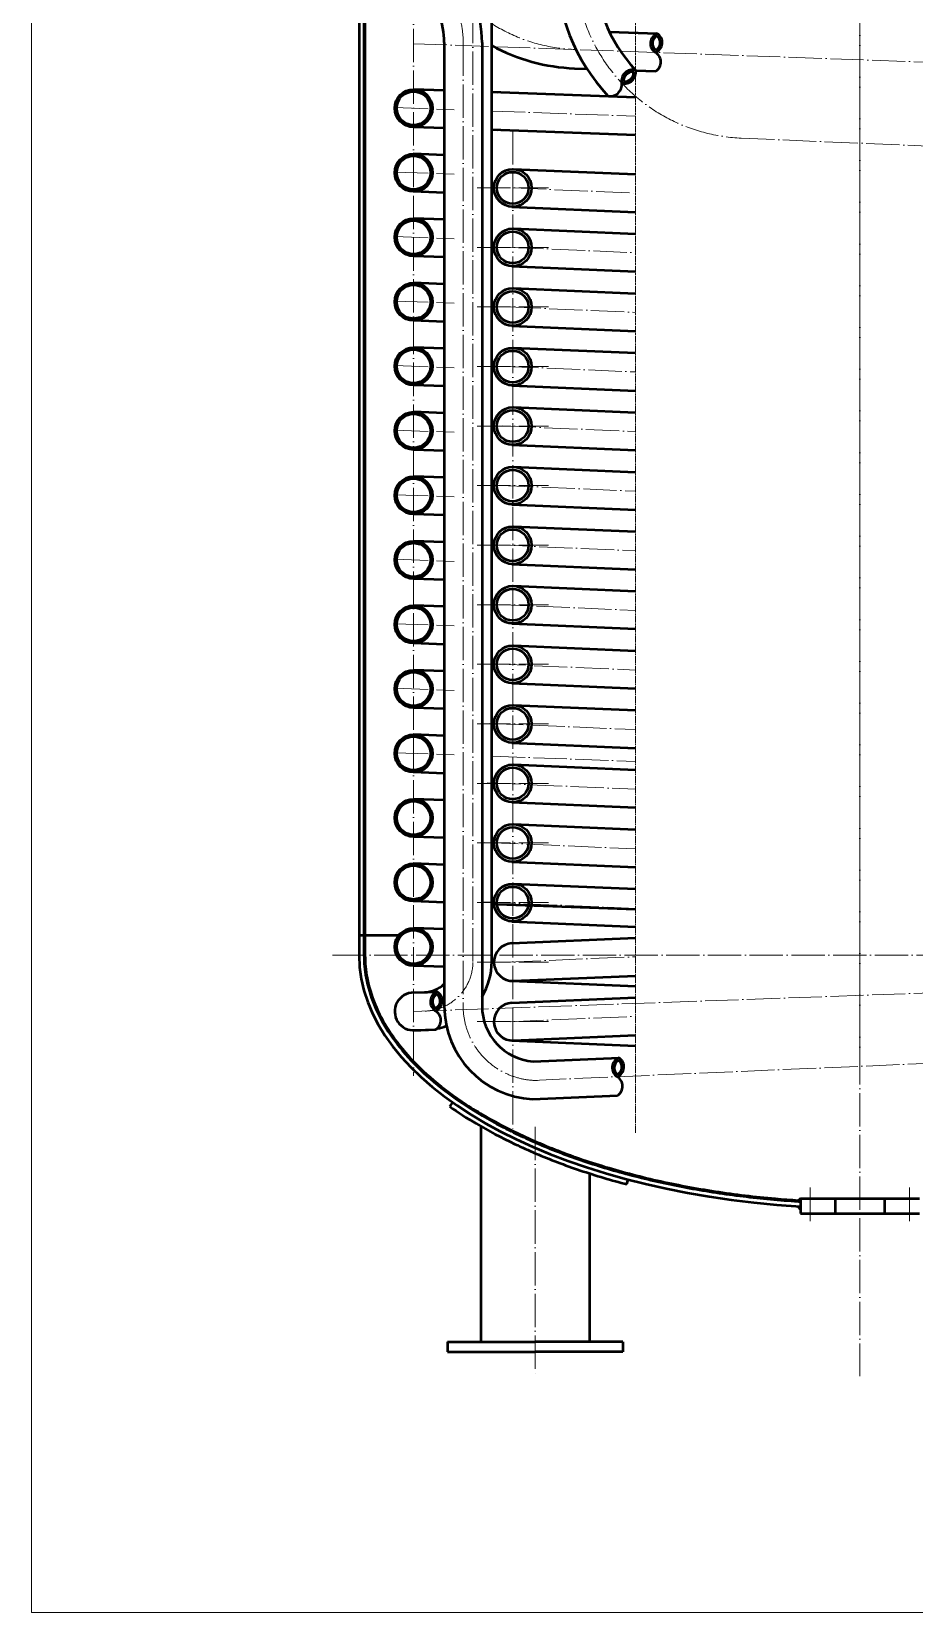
# Model space of a CAD drawing. Header units: millimetres. Extents: x 17368 to 100025, y -24769 to 12950.
# Drawn here: x 47676 to 49456, y -24769 to -21583 of the extents above; entities that cross this region are included whole.
import ezdxf

# ---------------------------------------------------------------- set-up
doc = ezdxf.new("R2010")
doc.units = ezdxf.units.MM
doc.header["$LTSCALE"] = 2.8
for name, pattern in [('ACAD_ISO04W100', [30, 24, -3, 0, -3]), ('AM_ISO08W050', [18, 12, -1.5, 3, -1.5]), ('AM_ISO08W050x2', [9, 6, -0.75, 1.5, -0.75])]:
    doc.linetypes.add(name, pattern=pattern)
doc.layers.get('0').update_dxf_attribs({"lineweight": 50})
for name, color, linetype, lineweight in [('AM_7N', 4, 'AM_ISO08W050', 15), ('red', 1, 'ACAD_ISO04W100', 15), ('细实线', 5, 'Continuous', 15)]:
    doc.layers.add(name, color=color, linetype=linetype, lineweight=lineweight)

msp = doc.modelspace()

# ---------------------------------------------------------------- linework, layer by layer
for p, q in [((48336.03072, -20994.25536), (48336.03072, -23404.25536)), ((48346.03072, -20999.25536), (48346.03072, -23404.25536)), ((48348.03072, -20999.25536), (48348.03072, -23404.25536)), ((48603.75214, -23457.07697), (48603.75214, -21506.05275)), ((48840.80124, -21583.97572), (48937.52715, -21587.47787)), ((48508.03072, -21605.61942), (48508.03072, -23546.90252)), ((48584.03072, -21605.57682), (48584.03072, -23546.90252)), ((48770.8508, -21657.52396), (48795.55888, -21658.41619)), ((48894.37482, -21661.98455), (48934.25936, -21663.42482)), ((48508.03072, -21702.0932), (48446.03072, -21699.85431)), ((48615.2104, -21705.96357), (48603.75214, -21705.5498)), ((48893.47922, -21716.01217), (48603.75214, -21705.5498)), ((48508.03072, -21778.0932), (48446.03072, -21775.85431)), ((48615.2104, -21781.96357), (48603.75214, -21781.5498)), ((48893.47922, -21792.01217), (48603.75214, -21781.5498)), ((48508.03072, -21832.10003), (48446.03072, -21829.85431)), ((48647.6578, -21860.36078), (48893.47922, -21870.89598)), ((48508.03072, -21908.0932), (48446.03072, -21905.85431)), ((48644.40364, -21936.29108), (48893.47922, -21946.96575)), ((48508.03072, -21962.10006), (48446.03072, -21959.85431)), ((48647.6578, -21980.36078), (48893.47922, -21990.89598)), ((48508.03072, -22038.0932), (48446.03072, -22035.85431)), ((48644.40364, -22056.29108), (48893.47922, -22066.96575)), ((48508.03072, -22092.10006), (48446.03072, -22089.85431)), ((48647.6578, -22100.36078), (48893.47922, -22110.89598)), ((48508.03072, -22168.0932), (48446.03072, -22165.85431)), ((48644.40364, -22176.29108), (48893.47922, -22186.96575)), ((48508.03072, -22222.0932), (48446.03072, -22219.85431)), ((48647.6578, -22220.36078), (48893.47922, -22230.89598)), ((48508.03072, -22298.0932), (48446.03072, -22295.85431)), ((48508.03072, -22298.0932), (48487.06929, -22297.33626)), ((48644.40364, -22296.29108), (48893.47922, -22306.96575)), ((48508.03072, -22352.0932), (48446.03072, -22349.85431)), ((48647.6578, -22340.36078), (48893.47922, -22350.89598)), ((48644.40364, -22416.29108), (48893.47922, -22426.96575)), ((48508.03072, -22428.0932), (48446.03072, -22425.85431)), ((48508.03072, -22482.0932), (48446.03072, -22479.85431)), ((48647.6578, -22460.36078), (48893.47922, -22470.89598)), ((48644.40364, -22536.29108), (48893.47922, -22546.96575)), ((48508.03072, -22558.0932), (48446.03072, -22555.85431)), ((48647.6578, -22580.36078), (48893.47922, -22590.89598)), ((48508.03072, -22612.0932), (48446.03072, -22609.85431)), ((48644.40364, -22656.29108), (48893.47922, -22666.96575)), ((48508.03072, -22688.0932), (48446.03072, -22685.85431)), ((48647.6578, -22700.36078), (48893.47922, -22710.89598)), ((48508.03072, -22742.0932), (48446.03072, -22739.85431)), ((48644.40364, -22776.29108), (48893.47922, -22786.96575)), ((48508.03072, -22818.0932), (48446.03072, -22815.85431)), ((48647.6578, -22820.36078), (48893.47922, -22830.89598)), ((48508.03072, -22872.0932), (48446.03072, -22869.85431)), ((48644.40364, -22896.29108), (48893.47922, -22906.96575)), ((48508.03072, -22948.0932), (48446.03072, -22945.85431)), ((48647.6578, -22940.36078), (48893.47922, -22950.89598)), ((48508.03072, -23002.0932), (48446.03072, -22999.85431)), ((48644.40364, -23016.29108), (48893.47922, -23026.96575)), ((48647.6578, -23060.36078), (48893.47922, -23070.89598)), ((48508.03072, -23078.0932), (48446.03072, -23075.85431)), ((48508.03072, -23132.0932), (48446.03072, -23129.85431)), ((48644.40364, -23136.29108), (48893.47922, -23146.96575)), ((48647.6578, -23180.36078), (48893.47922, -23190.89598)), ((48508.03072, -23208.0932), (48446.03072, -23205.85431)), ((48615.2104, -23211.96357), (48603.75214, -23211.5498)), ((48508.03072, -23262.0932), (48446.03072, -23259.85431)), ((48644.40364, -23256.29108), (48893.47922, -23266.96575)), ((48647.6578, -23300.36078), (48893.47922, -23310.89598)), ((48508.03072, -23338.0932), (48446.03072, -23335.85431)), ((48615.2104, -23341.96357), (48603.75214, -23341.5498)), ((48893.47922, -23352.01217), (48615.2104, -23341.96357)), ((48644.40364, -23376.29108), (48893.47922, -23386.96575)), ((48336.03072, -23404.25536), (48416.24667, -23404.25536)), ((48336.03072, -23404.25536), (48336.03072, -23444.25536)), ((48346.03072, -23404.25536), (48346.03072, -23444.25536)), ((48348.03072, -23404.25536), (48348.03072, -23444.25536)), ((48508.03072, -23392.0932), (48446.03072, -23389.85431)), ((48644.40364, -23420.36078), (48893.47922, -23409.68611)), ((48508.03072, -23468.0932), (48446.03072, -23465.85431)), ((48508.03072, -23468.0932), (48487.06929, -23467.33626)), ((48644.40364, -23496.29108), (48893.47922, -23506.96575)), ((48647.6578, -23496.29108), (48893.47922, -23485.75588)), ((48446.03072, -23519.85431), (48493.78395, -23518.12989)), ((48446.03072, -23519.85431), (48493.78395, -23518.12989)), ((48644.40364, -23540.36078), (48893.47922, -23529.68611)), ((48446.03072, -23595.85431), (48490.64553, -23594.24322)), ((48448.77159, -23595.75533), (48490.64456, -23594.24383)), ((48644.40364, -23616.29108), (48893.47922, -23626.96575)), ((48647.6578, -23616.29108), (48893.47922, -23605.75588)), ((48686.97878, -23658.53613), (48860.35325, -23651.1058)), ((48686.13661, -23734.64199), (48857.16673, -23727.31213)), ((48519.10993, -23749.36248), (48524.87254, -23741.18997)), ((48581.53072, -23789.10027), (48581.53072, -24223.34551)), ((48800.53072, -23883.97996), (48800.53072, -24223.34551)), ((48876.26345, -23906.07608), (48878.81118, -23896.40628)), ((49220.49571, -23950.30065), (49226.03072, -23957.00834)), ((49226.03072, -23934.64291), (49220.53026, -23940.28275)), ((49226.03072, -23934.64291), (49226.03072, -23964.64291)), ((49226.03072, -23934.64291), (49466.03485, -23934.64291)), ((49296.03072, -23934.64291), (49296.03072, -23964.64291)), ((49396.03072, -23934.64291), (49396.03072, -23964.64291)), ((49226.03072, -23964.64291), (49466.03485, -23964.64291)), ((48514.25403, -24223.34551), (48691.03072, -24223.34551)), ((48514.25403, -24223.34551), (48514.25403, -24243.34551)), ((48867.80742, -24223.34551), (48691.03072, -24223.34551)), ((48867.80742, -24223.34551), (48867.80742, -24243.34551)), ((48514.25403, -24243.34551), (48691.03072, -24243.34551)), ((48867.80742, -24243.34551), (48691.03072, -24243.34551))]:
    msp.add_line(p, q)
for centre, radius in [((48446.03072, -21737.85431), 38), ((48446.03072, -21737.85431), 34), ((48446.03072, -21867.85431), 38), ((48446.03072, -21867.85431), 34), ((48646.03072, -21898.32593), 38), ((48646.03072, -21898.32593), 32), ((48446.03072, -21997.85431), 38), ((48446.03072, -21997.85431), 34), ((48646.03072, -22018.32593), 38), ((48646.03072, -22018.32593), 32), ((48446.03072, -22127.85431), 38), ((48446.03072, -22127.85431), 34), ((48646.03072, -22138.32593), 38), ((48646.03072, -22138.32593), 32), ((48446.03072, -22257.85431), 38), ((48446.03072, -22257.85431), 34), ((48646.03072, -22258.32593), 38), ((48646.03072, -22258.32593), 32), ((48446.03072, -22387.85431), 38), ((48446.03072, -22387.85431), 34), ((48646.03072, -22378.32593), 38), ((48646.03072, -22378.32593), 32), ((48446.03072, -22517.85431), 38), ((48446.03072, -22517.85431), 34), ((48646.03072, -22498.32593), 38), ((48646.03072, -22498.32593), 32), ((48646.03072, -22618.32593), 38), ((48446.03072, -22647.85431), 38), ((48446.03072, -22647.85431), 34), ((48646.03072, -22618.32593), 32), ((48646.03072, -22738.32593), 38), ((48646.03072, -22738.32593), 32), ((48446.03072, -22777.85431), 38), ((48446.03072, -22777.85431), 34), ((48646.03072, -22858.32593), 38), ((48646.03072, -22858.32593), 32), ((48446.03072, -22907.85431), 38), ((48446.03072, -22907.85431), 34), ((48646.03072, -22978.32593), 38), ((48646.03072, -22978.32593), 32), ((48446.03072, -23037.85431), 38), ((48446.03072, -23037.85431), 34), ((48646.03072, -23098.32593), 38), ((48646.03072, -23098.32593), 32), ((48446.03072, -23167.85431), 38), ((48446.03072, -23167.85431), 34), ((48646.03072, -23218.32593), 38), ((48646.03072, -23218.32593), 32), ((48446.03072, -23297.85431), 38), ((48446.03072, -23297.85431), 34), ((48646.03072, -23338.32593), 38), ((48646.03072, -23338.32593), 32), ((48446.03072, -23427.85431), 38), ((48446.03072, -23427.85431), 34)]:
    msp.add_circle(centre, radius)
for centre, radius, start, end in [((48344.80145, -21605.8217), 239.22939, 0.05864926, 41.23488694), ((49121.80273, -21448.39488), 388, 180, 222.94076359), ((49121.80273, -21448.39488), 312, 180, 222.96197847), ((48344.80145, -21605.8217), 163.22939, 0.06394757, 41.23488694), ((48944.94198, -21607.39424), 21.25186, 110.42021649, 237.79706086), ((48944.94198, -21607.39424), 17.25186, 117.20333548, 231.01394187), ((48926.20162, -21605.46047), 21.25186, 290.42021649, 57.79706086), ((48926.20162, -21605.46047), 17.25186, 297.20333548, 51.01394187), ((48784.45406, -21281.77011), 376, 241.27604347, 267.92673002), ((48922.54994, -21644.59325), 22.17517, 301.87323251, 60.06283083), ((48843.09164, -21690.48783), 22.85841, 256.52220802, 8.96852064), ((48888.04628, -21683.07218), 22.70487, 76.15565044, 189.76830649), ((48871.95366, -21665.79198), 22.04667, 253.44176389, 12.48219304), ((48888.04628, -21683.07218), 18.70487, 84.15405835, 181.76989858), ((48871.95366, -21665.79198), 18.04667, 261.70583892, 4.21811801), ((48646.03072, -23458.32593), 38, 92.45403167, 272.45403167), ((48465.75214, -23457.07697), 138, 328.99153097, 360), ((48465.75214, -23457.07697), 62, 272.06811562, 312.99328072), ((48446.03072, -23557.85431), 38, 90, 274.13623125), ((48501.42619, -23538.18176), 21.45883, 110.86300736, 237.45446434), ((48501.20752, -23538.28819), 17.25186, 117.20333548, 231.01394187), ((48482.30003, -23536.22508), 21.43167, 290.71830515, 57.59916655), ((48482.46715, -23536.35441), 17.25186, 297.20333548, 51.01394187), ((48478.81548, -23575.4872), 22.17517, 301.87323251, 60.06283083), ((48696.03072, -23546.90252), 188, 180, 266.98322882), ((48696.03072, -23546.90252), 112, 180, 265.3642462), ((48646.03072, -23578.32593), 38, 92.45403167, 272.45403167), ((48465.75214, -23457.07697), 138, 281.50116851, 289.73487833), ((48868.05385, -23671.19182), 21.51156, 110.97586649, 237.3679351), ((48867.77944, -23671.3252), 17.25186, 117.20333548, 231.01394187), ((48848.82966, -23669.22957), 21.47706, 290.79312815, 57.55067344), ((48849.03907, -23669.39143), 17.25186, 297.20333548, 51.01394187), ((48845.3874, -23708.52421), 22.17517, 301.87323251, 60.06283083)]:
    msp.add_arc(centre, radius, start, end)
msp.add_ellipse((49346.03072, -23444.25536), major_axis=(-1010, 0), ratio=0.504950495, start_param=0, end_param=1.4517031249)
for points, knots in [([(48346.03072, -23444.25536), (48346.03072, -23459.44225), (48347.42842, -23474.62946), (48353.59878, -23508.05557), (48359.01203, -23526.27567), (48373.89995, -23562.40463), (48383.37566, -23580.31301), (48406.32376, -23615.59167), (48419.79633, -23632.96109), (48450.60179, -23666.91736), (48467.9344, -23683.50365), (48506.25512, -23715.655), (48527.24289, -23731.21982), (48572.61127, -23761.10713), (48596.99159, -23775.42954), (48648.83411, -23802.63301), (48676.29609, -23815.51404), (48733.95013, -23839.6593), (48764.142, -23850.92351), (48826.86924, -23871.68415), (48859.40444, -23881.18055), (48926.40251, -23898.27975), (48960.86521, -23905.88252), (49031.27864, -23919.09452), (49067.22918, -23924.70373), (49140.16034, -23933.85531), (49177.14077, -23937.39766), (49218.27459, -23940.14195), (49222.15128, -23940.38897), (49226.03072, -23940.62455)], [0, 0, 0, 0, 0.0929437775, 0.0929437775, 0.2051512311, 0.2051512311, 0.3173586846, 0.3173586846, 0.4295661382, 0.4295661382, 0.5417735918, 0.5417735918, 0.6539810454, 0.6539810454, 0.7661884989, 0.7661884989, 0.8783959525, 0.8783959525, 0.9906034061, 0.9906034061, 1.1028108596, 1.1028108596, 1.2150183132, 1.2150183132, 1.3272257668, 1.3272257668, 1.4394332203, 1.4394332203, 1.4510986181, 1.4510986181, 1.4510986181, 1.4510986181]), ([(48348.03072, -23444.25536), (48348.03072, -23459.71292), (48349.49022, -23475.17092), (48355.77116, -23508.3247), (48361.06671, -23526.00809), (48375.4147, -23560.83539), (48384.41037, -23577.98321), (48406.33672, -23612.17365), (48419.34922, -23629.20599), (48449.64064, -23663.13313), (48467.05524, -23680.00179), (48506.35417, -23713.27087), (48528.37323, -23729.6348), (48576.90962, -23761.47289), (48603.54393, -23776.90472), (48661.02522, -23806.36905), (48691.94924, -23820.36506), (48757.06562, -23846.33131), (48791.25618, -23858.30263), (48862.36529, -23880.02059), (48899.28239, -23889.76809), (48975.26224, -23906.87903), (49014.32412, -23914.24281), (49093.97881, -23926.46731), (49134.57122, -23931.32771), (49191.13942, -23936.24851), (49206.73244, -23937.41446), (49222.37178, -23938.39457)], [0, 0, 0, 0, 0.0953708949, 0.0953708949, 0.2051019215, 0.2051019215, 0.3131724379, 0.3131724379, 0.4235577031, 0.4235577031, 0.5378247607, 0.5378247607, 0.6560410394, 0.6560410394, 0.7778805706, 0.7778805706, 0.902345946, 0.902345946, 1.0268113214, 1.0268113214, 1.1512766968, 1.1512766968, 1.2757420722, 1.2757420722, 1.4002074476, 1.4002074476, 1.4473047839, 1.4473047839, 1.4473047839, 1.4473047839]), ([(48519.10993, -23749.36248), (48535.89215, -23761.19577), (48553.64366, -23772.65706), (48596.73604, -23798.18315), (48622.72547, -23811.95588), (48677.5042, -23837.94759), (48706.29342, -23850.16648), (48766.32652, -23872.9122), (48797.57026, -23883.43895), (48845.09886, -23897.60208), (48860.57579, -23901.94283), (48876.26345, -23906.07608)], [0.62146224446, 0.62146224446, 0.62146224446, 0.62146224446, 0.70591024004, 0.70591024004, 0.81649277235, 0.81649277235, 0.92707530467, 0.92707530467, 1.03765783699, 1.03765783699, 1.08987777027, 1.08987777027, 1.08987777027, 1.08987777027])]:
    msp.add_open_spline(points, degree=3, knots=knots)
at = {"layer": 'AM_7N', "linetype": 'AM_ISO08W050x2', "lineweight": 18, "ltscale": 0.8}
msp.add_line((48893.47922, -23802.51215), (48893.47922, -21450.54185), dxfattribs=at)
at = {"layer": 'red'}
for p, q in [((49346.03072, -20694.51994), (49346.03072, -24292.49934)), ((48446.03072, -21241.29685), (48446.03072, -23687.81469)), ((49346.03072, -21347.15723), (49346.03072, -23687.81469)), ((48565.75214, -23457.07697), (48565.75214, -21507.42538)), ((48446.03072, -21607.76957), (50288.69736, -21674.31031)), ((48546.03072, -21605.59711), (48546.03072, -23546.90252)), ((48408.05547, -21736.48298), (48527.75214, -21740.80536)), ((48603.75214, -21743.5498), (48893.47922, -21754.01217)), ((48646.03072, -21784.0026), (48646.03072, -23798.54121)), ((48646.03072, -21784.0026), (48646.03072, -23798.54121)), ((49106.81649, -21798.07389), (50046.03072, -21838.32593)), ((48408.05547, -21866.48298), (48527.75214, -21870.80536)), ((48574.16601, -21898.32593), (48717.89543, -21898.32593)), ((48646.03072, -21898.32593), (48893.47922, -21908.93087)), ((48408.05547, -21996.48298), (48527.75214, -22000.80536)), ((48574.16601, -22018.32593), (48717.89543, -22018.32593)), ((48640.89258, -22018.21588), (48893.47922, -22029.04102)), ((48408.05547, -22126.48298), (48527.75214, -22130.80536)), ((48574.16601, -22138.32593), (48717.89543, -22138.32593)), ((48635.75444, -22138.10582), (48893.47922, -22149.15117)), ((48408.05547, -22256.48298), (48527.75214, -22260.80536)), ((48574.16601, -22258.32593), (48717.89543, -22258.32593)), ((48630.6163, -22257.99577), (48893.47922, -22269.26133)), ((48408.05547, -22386.48298), (48527.75214, -22390.80536)), ((48574.16601, -22378.32593), (48717.89543, -22378.32593)), ((48625.47816, -22377.88572), (48893.47922, -22389.37148)), ((48408.05547, -22516.48298), (48527.75214, -22520.80536)), ((48574.16601, -22498.32593), (48717.89543, -22498.32593)), ((48620.34002, -22497.77567), (48893.47922, -22509.48163)), ((48574.16601, -22618.32593), (48717.89543, -22618.32593)), ((48615.20188, -22617.66561), (48893.47922, -22629.59179)), ((48408.05547, -22646.48298), (48527.75214, -22650.80536)), ((48574.16601, -22738.32593), (48717.89543, -22738.32593)), ((48610.06374, -22737.55556), (48893.47922, -22749.70194)), ((48408.05547, -22776.48298), (48527.75214, -22780.80536)), ((48574.16601, -22858.32593), (48717.89543, -22858.32593)), ((48604.9256, -22857.44551), (48893.47922, -22869.81209)), ((48408.05547, -22906.48298), (48527.75214, -22910.80536)), ((48574.16601, -22978.32593), (48717.89543, -22978.32593)), ((48599.78746, -22977.33546), (48893.47922, -22989.92225)), ((48408.05547, -23036.48298), (48527.75214, -23040.80536)), ((48603.75214, -23043.5498), (48893.47922, -23054.01217)), ((48574.16601, -23098.32593), (48717.89543, -23098.32593)), ((48594.64931, -23097.2254), (48893.47922, -23110.0324)), ((48574.16601, -23218.32593), (48717.89543, -23218.32593)), ((48589.51117, -23217.11535), (48893.47922, -23230.14255)), ((48574.16601, -23338.32593), (48717.89543, -23338.32593)), ((48584.37303, -23337.0053), (48893.47922, -23350.25271)), ((48282.7543, -23444.25536), (50409.30714, -23444.25536)), ((48574.16601, -23458.32593), (48717.89543, -23458.32593)), ((48635.75444, -23458.54603), (48893.47922, -23447.50069)), ((48446.03072, -23557.85431), (50289.00893, -23491.30232)), ((48640.89258, -23578.43598), (48893.47922, -23567.61084)), ((48574.16601, -23578.32593), (48717.89543, -23578.32593)), ((48686.42598, -23696.5947), (50046.03072, -23638.32593)), ((48691.03072, -23790.28357), (48691.03072, -24292.49934)), ((49246.03072, -23912.80511), (49246.03072, -23984.46632)), ((49446.03072, -23912.80511), (49446.03072, -23984.46632))]:
    msp.add_line(p, q, dxfattribs=at)
for centre, radius, start, end in [((48784.45406, -21281.77011), 338, 180, 267.92673002), ((49121.80273, -21448.39488), 350, 180, 267.54596833), ((48344.80145, -21605.8217), 201.22939, 0.06394757, 41.23488694), ((48465.75214, -23457.07697), 100, 272.06811562, 0), ((48696.03072, -23546.90252), 150, 180, 272.45403167)]:
    msp.add_arc(centre, radius, start, end, dxfattribs=at)
at = {"layer": '细实线'}
msp.add_lwpolyline([(47675.6772, -19990.0935), (55952.29393, -19990.0935), (55952.29393, -24768.6004), (47675.6772, -24768.6004)], close=True, dxfattribs=at)

doc.saveas('drawing.dxf')
